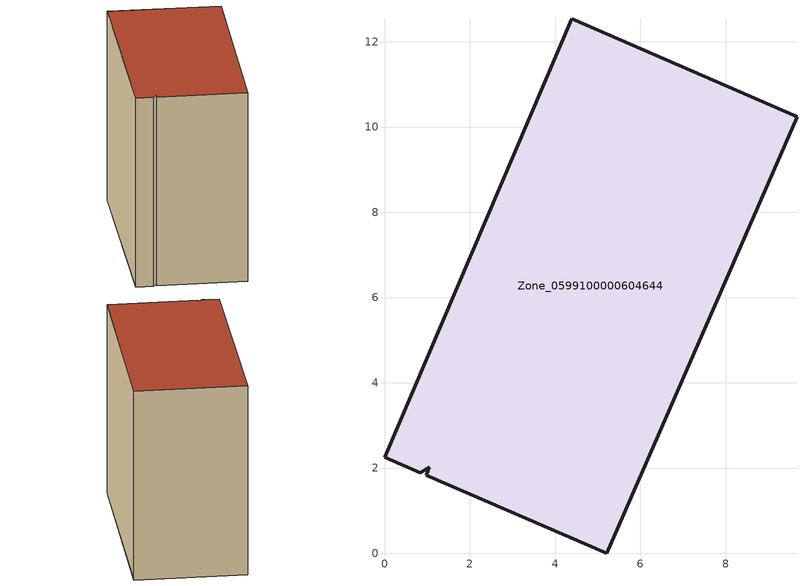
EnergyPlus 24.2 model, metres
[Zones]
Zone_0599100000604644
 floor ground (C_G): 5.22,0 0.98,1.83 1.05,2.02 0.84,1.89 0,2.25 4.39,12.54 9.68,10.24 z0
 wall outside (C_F): 5.22,0 9.68,10.24 4.39,12.54 0,2.25 0.84,1.89 1.05,2.02 0.98,1.83 5.22,0 z0:10.32
 roof outside (C_R): 0.98,1.83 5.22,0 9.68,10.24 4.39,12.54 0,2.25 0.84,1.89 1.05,2.02 z10.32
[BUILDING]
Pand.0599100000604644: North Axis=0; Terrain=City; Loads Convergence Tolerance Value=0.04; Temperature Convergence Tolerance Value=0.4; Solar Distribution=FullExterior; Maximum Number of Warmup Days=25; Minimum Number of Warmup Days=1
[Site:Location]
Rotterdam.The.Hague.AP_ZH_NLD Design_Conditions: Latitude=51.96; Longitude=4.45; Time Zone=1; Elevation=-4.5
[SITE:GROUNDTEMPERATURE:BUILDINGSURFACE]
18, 18, 18, 18, 18, 18, 18, 18, 18, 18, 18, 18
[MATERIAL] Thermal Absorptance=0.9; Solar Absorptance=0.7; Visible Absorptance=0.7
Name | Roughness | Thickness | Conductivity | Density | Specific Heat
G.TC.1946 | MediumSmooth | 0.15 | 1 | 540 | 1210
F.TC.1946 | Rough | 0.3 | 0.857143 | 1920 | 840
R.TC.1946 | MediumRough | 0.2 | 0.909091 | 1500 | 1000
[CONSTRUCTION]
C_G: G.TC.1946
C_F: F.TC.1946
C_R: R.TC.1946
[ZONE]
Zone_0599100000604644: Type=1; Multiplier=1; Ceiling Height=Autocalculate; Volume=Autocalculate; Floor Area=autocalculate; Part of Total Floor Area=Yes
[ZONEINFILTRATION:DESIGNFLOWRATE]
Infil_Zone_0599100000604644: Zone or ZoneList or Space or SpaceList=Zone_0599100000604644; Schedule=AlwaysOn; Design Flow Rate Calculation Method=Flow/Area; Flow Rate per Floor Area=0.003; Constant Term Coefficient=1; Temperature Term Coefficient=0; Velocity Term Coefficient=0; Velocity Squared Term Coefficient=0
[HVACTEMPLATE:ZONE:IDEALLOADSAIRSYSTEM]
Zone_0599100000604644: Maximum Heating Supply Air Temperature=50; Minimum Cooling Supply Air Temperature=13; Maximum Heating Supply Air Humidity Ratio=0.0156; Minimum Cooling Supply Air Humidity Ratio=0.0077; Heating Limit=NoLimit; Cooling Limit=NoLimit; Dehumidification Control Type=ConstantSensibleHeatRatio; Cooling Sensible Heat Ratio=0.7; Dehumidification Setpoint=60; Humidification Control Type=None; Humidification Setpoint=30; Outdoor Air Method=None; Outdoor Air Flow Rate per Person=0.00944; Outdoor Air Flow Rate per Zone Floor Area=0; Outdoor Air Flow Rate per Zone=0; Demand Controlled Ventilation Type=None; Outdoor Air Economizer Type=NoEconomizer; Heat Recovery Type=None; Sensible Heat Recovery Effectiveness=0.7; Latent Heat Recovery Effectiveness=0.65
[ZONECONTROL:THERMOSTAT]
ThermostatControl_Zone_0599100000604644: Zone or ZoneList=Zone_0599100000604644; Control Type Schedule=DualSetpointControlType; Control 1=Thermostat_Zone_0599100000604644; Temperature Difference Between Cutout And Setpoint=0
[THERMOSTATSETPOINT:DUALSETPOINT]
Thermostat_Zone_0599100000604644: Heating Setpoint Temperature Schedule=HeatingSetpoint_Zone_0599100000604644; Cooling Setpoint Temperature Schedule=CoolingSetpoint_Zone_0599100000604644
[SCHEDULE:COMPACT]
HeatingSetpoint_Zone_0599100000604644: Through: 12/31, For: AllDays, Until: 24:00, 21
CoolingSetpoint_Zone_0599100000604644: Through: 12/31, For: AllDays, Until: 24:00, 24
DualSetpointControlType: Through: 12/31, For: AllDays, Until: 24:00, 4
AlwaysOn: Through: 12/31, For: AllDays, Until: 24:00, 1
